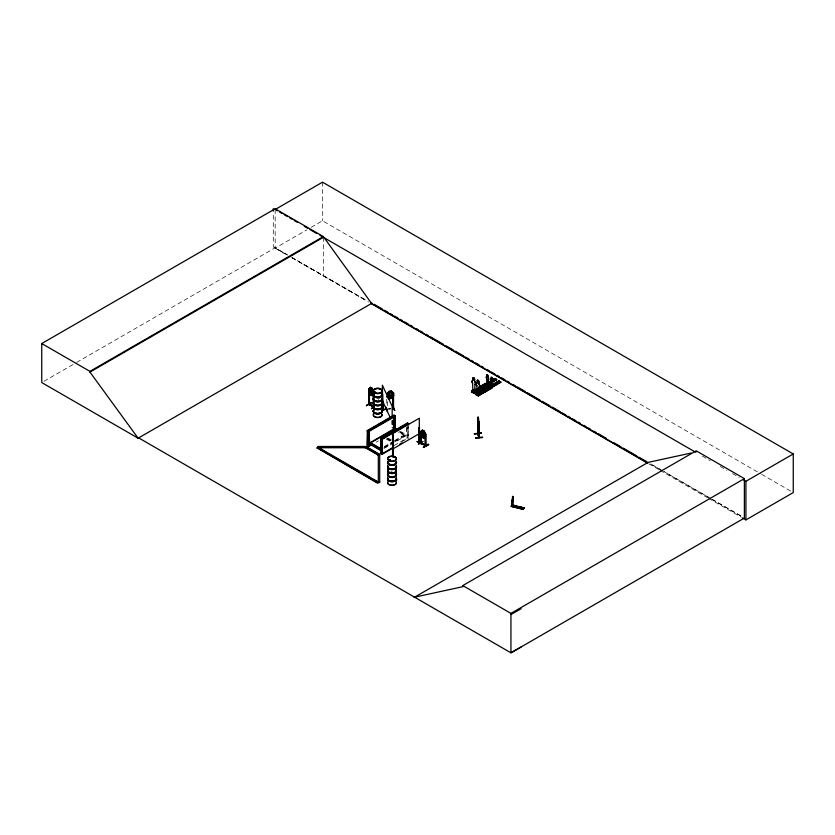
<?xml version="1.0" encoding="UTF-8"?>
<svg xmlns="http://www.w3.org/2000/svg" width="835" height="835" viewBox="0 0 835 835"><rect width="100%" height="100%" fill="white"/><g stroke="black" fill="none" stroke-linecap="round" stroke-linejoin="round"><path stroke-width="0.63" stroke-dasharray="4.17 3.13" d="M406.687 427.353L405.935 435.839L394.945 442.185M378.265 399.172L379.998 397.658M44.004 381.271L75.557 363.048M76.684 362.4L275.174 247.797L287.501 254.915M275.174 209.501L275.174 248.12L306.737 229.907M311.236 227.297L322.508 220.795L760.508 473.675M376.188 442.143L378.422 440.859M384.444 446.474L393.431 441.287M394.527 440.65L406.217 433.897M383.954 447.247L393.849 441.527M394.945 440.89L405.935 434.544L399.944 431.09M384.632 447.654L393.431 442.581M394.527 441.945L405.518 435.599L405.518 434.304M383.954 448.531L393.849 442.821M394.162 445.525L407.543 437.801L408.659 438.438M401.969 441.579L406.426 439.001M388.525 408.806L390.676 408.534M388.578 408.952L390.728 408.67M388.525 409.213L390.676 408.941M287.334 255.009L273.285 246.93L273.285 212.466M291.833 257.598L365.939 300.214L291.989 257.504M662.604 470.815L650.256 463.707L662.572 470.825M710.888 498.578L663.731 471.451L710.762 498.652M712.004 499.215L742.325 516.656M761.645 474.322L793.25 492.577M702.35 456.129L710.167 460.638M720.219 466.441L726.93 470.314M732.514 473.539L739.215 477.411M711.879 499.288L742.138 516.761M275.174 248.12L287.501 255.239M291.989 257.827L368.559 302.03M648.753 463.801L658.919 469.677M660.057 470.324L707.506 497.723M708.633 498.38L741.397 517.293M376.648 398.107L378.297 399.057M399.422 431.392L404.996 434.607L404.996 435.901L398.305 432.039M399.944 432.373L405.935 435.839M388.16 438.072L391.417 439.951M387.304 438.385L391.761 440.964M386.887 438.625L391.354 441.204M386.188 439.033L391.761 442.247M408.659 424.117L408.659 437.717M408.169 427.009L408.169 437.425M407.543 424.775L407.543 438.365M407.052 427.666L407.052 438.083M401.645 432.676L401.645 433.97M401.228 432.436L401.228 433.73M392.408 420.61L392.408 428.052M392.231 420.255L392.231 427.697M392.168 420.642L392.168 428.084M392.001 420.287L392.001 427.729M387.377 401.635L387.43 406.927M386.751 399.14L386.803 405.716M323.364 237.317L323.364 275.936M322.508 182.176L322.508 220.795M390.884 471.806A4.415 2.547 0 0 1 392.022 471.712"/><path stroke-width="1.25" d="M518.253 507.033L519.266 507.075M512.085 500.885L512.398 505.833L513.149 499.852L512.398 505.833L512.022 500.656M474.551 391.876L475 384.57A2.369 1.378 59.5 0 0 474.656 381.334L474.551 381.397A2.369 1.378 59.5 0 1 474.896 384.632L475 384.57M478.799 394.329L479.248 387.022A2.369 1.378 59.5 0 0 478.904 383.787L478.904 381.699A1.179 0.689 59.5 0 0 478.058 380.259A1.179 0.689 59.5 0 0 477.213 380.75L477.109 380.802A1.179 0.689 59.5 0 1 477.954 380.322A1.179 0.689 59.5 0 1 478.799 381.762L478.799 383.849A2.369 1.378 59.5 0 1 479.144 387.085M492.055 386.344L492.358 381.47A1.576 0.918 59.5 0 0 492.128 379.309L492.107 377.733M478.768 421.717L479.186 437.676L477.714 433.73L478.893 437.686L478.737 421.623L478.768 437.342L479.154 436.747M479.196 437.623L479.227 437.102M368.872 445.806L368.872 431.486L369.78 444.157L380.656 450.43L381.209 439.805M512.408 504.862L512.001 504.163L511.709 505.666M512.022 499.988L512.116 500.676M512.46 504.883L511.918 504.465L512.502 504.57M512.095 500.374L512.627 496.512M513.243 498.672L513.254 499.455M512.043 504.455L512.586 504.778M478.058 419.587L478.267 417.917M473.654 390.707C473.758 390.31 472.036 391.396 473.508 390.279M476.816 393.149C478.779 394.517 476.952 390.686 476.691 394.569M512.335 504.601L511.792 504.486L511.813 505.697M477.86 418.919L478.131 417.082L477.662 418.262M472.881 391.229C473.675 390.269 471.545 390.78 475.261 392.137L475.261 391.333L475.459 392.45C470.596 386.094 474.144 396.667 473.195 390.707M477.975 392.993L477.056 393.671L477.662 392.742M487.379 383.213C486.951 381.971 486.868 386.334 486.659 378.192A1.576 0.918 59.5 0 1 486.815 376.334L487.055 374.539L487.943 375.176M486.617 384.079L487.139 384.371L487.369 383.004M490.75 385.666L491.439 385.613M490.187 386.532L490.061 385.634C492.055 384.998 490.855 387.356 491.272 385.311M491.366 385.613L490.771 385.76L499.487 381.428L491.596 386.041M371.251 442.508L370.73 444.095M383.902 435.202L383.369 435.505M384.601 434.795L384.069 435.108M480.522 388.118L480.031 387.294M495.666 383.348L496.428 383.275M496.314 383.829L496.303 383.14M374.873 392.774L375.051 392.126M375.249 392.742L374.696 392.387M374.873 392.21L375.833 392.304L374.936 392.44M380.113 389.632L380.468 389.371M390.164 460.075L389.361 459.876L389.193 460.544M389.559 459.928L389.914 460.315M394.287 457.517L394.871 457.194M394.444 457.162L395.018 457.403L394.464 457.35M477.255 393.556L477.933 392.878M477.547 392.899L476.795 393.233M511.312 506.49L511.573 505.989L511.333 506.49L523.107 509.402L524.088 507.899L523.221 509.246L511.385 506.24L511.458 505.467L512.659 506.302M524.036 508.129L512.053 505.478L512.106 504.183M512.231 505.227L512.325 504.309L513.515 504.611L512.586 506.532L512.659 505.77L511.458 505.467M513.233 505.77L524.161 507.951L512.304 505.071L511.438 506.334M371.064 388.077L370.469 390.968L371.011 392.22L372.128 391.907M389.068 393.901L389.809 391.709L390.561 391.615L391.333 394.684L390.561 395.727L389.068 394.976M477.37 392.575L476.002 394.183L478.152 395.393L479.509 393.786L479.707 394.903L477.098 393.379L477.86 393.003M486.784 383.526L487.316 383.255M382.326 410.079L385.885 409.317M382.806 409.766C382.326 408.545 382.628 411.039 382.837 409.734M478.862 424.639L478.465 425.808L478.956 424.691M422.5 430.035L421.623 433.835L422.729 435.933L423.825 436.559L424.911 435.734C425.704 433.156 423.261 427.499 420.746 431.465L420.861 443.135L425.819 445.942L425.944 434.221L425.318 434.064L425.756 445.942M389.058 391.49L387.92 395.884L389.444 397.147L390.957 396.949L392.46 395.289L392.46 393.452L391.354 391.083L389.006 391.385C385.133 398.598 387.033 390.54 391.333 391.197L393.661 393.233L391.354 391.083L391.364 398.472L389.006 398.744L386.772 396.562M512.471 496.658L513.014 496.46M477.056 393.118L477.004 393.64M491.074 377.002L490.928 378.714A1.576 0.918 59.5 0 0 490.698 380.603L490.761 380.562A1.576 0.918 59.5 0 1 491.001 378.673L490.928 378.714M491.105 385.165L490.197 386.24L491.627 387.043L492.535 385.979L492.66 386.72L490.656 385.373L490.656 386.501L490.73 385.321M418.345 444.345L423.126 441.381M366.398 405.664L371.356 402.752M523.848 508.39L512.252 504.945L511.458 506.01L523.42 508.964L511.521 506.219M385.874 407.47L387.419 411.446M385.885 407.23L387.471 411.519M369.529 391.646L369.373 404.662L369.08 388.818L368.903 404.422L369.185 403.702M369.592 403.973L369.028 403.67M370.521 387.45L368.746 388.891L370.489 387.367L372.212 388.338L373.85 391.782L373.297 391.281L373.391 406.989C375.072 405.424 362.943 401.781 373.767 406.603M391.312 398.378L393.661 395.686L393.536 393.128L392.909 393.202L392.888 408.806L393.64 408.722L393.661 408.138L392.888 408.398M421.268 431.789L421.362 443.364L421.487 434.221M425.265 445.055L425.996 445.838L421.028 442.978L420.746 431.465M425.245 434.075L425.318 445.713L425.495 433.96M419.504 442.644L418.993 442.874M481.482 387.628L480.167 387.837L480.511 387.075M485.657 390.352L484.759 389.684M492.525 381.313L492.191 380.76M495.666 383.515L496.679 383.505M394.965 457.392L394.318 457.444M513.515 504.611L513.442 505.238M391.333 398.42L393.682 395.727M512.617 496.366L513.254 498.161M424.117 438.312C421.477 437.978 418.94 429.013 422.427 437.331L424.117 438.312L425.746 436.778M373.85 394.141L372.18 395.613M372.212 388.338L372.159 395.717L373.903 394.193M382.357 410.079L382.847 410.34L382.378 385.196L392.168 406.301L392.168 416.592M375.907 392.617L374.905 392.69M389.079 460.064L389.674 459.824M389.893 460.054L389.214 460.148M389.976 460.44L389.788 459.834M478.09 433.49L478.152 434.002M471.41 391.991L473.33 390.79L472.443 390.425M487.692 385.666L474.259 393.598L487.734 385.655L484.989 383.693L479.415 387.325M485.125 384.215L471.692 392.147L472.245 392.44M485.281 384.298L478.904 388.452M485.646 384.517L484.989 383.891L478.768 387.565L481.304 388.995L482.672 387.983L480.135 386.553L478.768 387.356L481.304 388.786M487.755 385.112L496.595 379.466L494.904 378.505L486.053 384.163M486.147 384.194L495.238 378.829L486.387 384.351M495.238 378.829L485.813 384.017L486.868 382.722L487.024 383.369M476.962 390.989L473.622 393.097M485.949 383.255L487.515 384.674L488.558 383.672L487.515 384.966L496.282 379.403L496.741 379.821M484.989 383.891L487.525 385.332L486.878 385.206M496.282 379.403L494.904 378.641M473.602 392.972L474.092 393.254L474.092 392.241L475.459 391.438M477.234 393.421L475.668 394.444M498.109 381.553L499.017 380.885L500.854 382.19L477.985 395.738L491.982 388.108L489.101 386.522M476.879 393.41L477.171 392.46L475.814 393.264L476.482 394.903L489.936 386.97L475.94 394.6M500.823 382.2L491.304 387.158L491.846 387.471L489.926 386.386L499.017 380.885M489.727 386.626L478.956 392.419L489.237 386.448M498.912 381.125L500.52 382.002M489.237 386.355L491.773 387.784L477.87 395.55M491.293 387.492L491.627 387.941M491.617 387.336L492.66 386.052M370.489 387.367L369.634 391.25L370.75 393.337L371.857 393.963L372.953 393.128L372.953 391.291L372.18 388.39L370.437 387.398L370.521 394.673M368.799 388.943L368.799 391.354M368.746 391.344L370.437 394.746M372.159 395.717L370.469 394.704M472.965 378.297L472.965 380.374A2.369 1.378 59.5 0 0 472.61 383.213L472.506 383.275A2.369 1.378 59.5 0 1 472.861 380.436L472.965 378.297A1.179 0.689 59.5 0 1 473.81 377.806A1.179 0.689 59.5 0 1 474.656 379.247L474.551 381.397M474.656 379.247L474.551 379.309A1.179 0.689 59.5 0 0 473.706 377.869A1.179 0.689 59.5 0 0 472.861 378.349M486.815 374.946L486.889 376.293A1.576 0.918 59.5 0 0 486.659 378.192L486.659 378.192M476.858 385.666L476.754 385.728A2.369 1.378 59.5 0 1 477.109 382.889L477.213 382.827A2.369 1.378 59.5 0 0 476.858 385.666L477.463 395.007L476.806 392.805M488.016 376.929A1.576 0.918 59.5 0 1 488.245 379.09L487.943 383.964L488.245 379.09A1.576 0.918 59.5 0 0 487.943 376.971L488.016 375.541M492.358 381.47L492.295 381.501A1.576 0.918 59.5 0 0 492.055 379.351L492.128 377.921M471.754 392.168L471.556 390.811L472.923 390.008L471.754 391.73L473.894 392.941L475.261 391.333M485.25 386.469C484.321 388.713 479.175 385.801 482.714 385.039L485.25 386.668L482.714 385.039M496.606 379.591L486.158 386.135L483.622 384.705L484.989 383.693M474.708 389.966L477.15 388.525M474.938 389.966L477.171 388.651M491.669 380.416L490.761 381.084M492.483 379.946C497.002 381.919 490.552 380.301 493.391 379.403L495.082 380.499L493.391 379.403M493.996 379.048C498.516 381.021 492.065 379.403 494.904 378.505M471.848 392.22L485.479 384.173M472.234 392.45L476.722 389.799M478.998 389.788L487.035 385.039M496.595 379.466L487.316 384.695M487.536 385.321L473.936 393.41M473.904 393.389L487.369 385.488M483.016 389.809C490.489 393.097 479.405 390.216 484.383 389.006L486.92 390.644L484.383 389.006M485.594 388.296C493.078 391.584 481.983 388.692 486.962 387.492L489.498 389.12L486.962 387.492M487.87 386.949C495.343 390.237 484.258 387.356 489.237 386.146M476.002 394.183L477.61 392.899M479.3 392.617L489.592 386.793M494.873 383.328C499.393 385.3 492.942 383.683 495.781 382.785L497.472 383.881L495.781 382.785M496.595 382.315C501.115 384.288 494.654 382.67 497.503 381.783L499.194 382.868L497.503 381.783M476.127 394.725L489.707 386.73M476.451 394.903L489.894 386.97M490.364 386.563L499.372 381.292M478.486 396.02L478.34 394.694L479.707 393.89M500.384 381.783L491.512 387.283L500.708 381.835M491.408 387.137L500.405 381.866M478.152 395.393L491.314 387.628M491.784 387.774L477.985 395.738M478.371 395.832L491.784 387.878M366.45 405.747L371.429 402.501L366.45 405.424M373.495 407.136L371.491 408.618L373.746 407.563M371.565 408.618L373.527 407.397L371.491 408.618M393.014 442.78L393.014 456.421M418.878 427.854L419.504 427.697L418.993 443.437L418.878 427.854L419.504 427.697M417.218 441.464L421.988 444.178M418.878 443.302L419.567 442.571M138.735 437.926L138.192 438.25L41.75 382.566L41.75 343.55L275.174 208.781L323.364 236.597L371.554 303.439L647.459 462.736M275.174 208.781L275.174 209.501L322.508 182.176L793.25 453.958L793.25 492.577L745.916 519.902L742.534 517.94M41.75 343.55L89.94 371.366L323.364 236.597M521.165 647L510.947 652.824L138.673 437.895L138.119 438.208L89.94 372.086L323.364 237.317M138.119 438.208L372.097 303.126M317.143 447.831L318.114 447.268L365.417 447.268L378.318 454.72L379.695 454.72L379.695 482.505L377.347 483.068L317.143 447.831L377.347 482.588L379.695 482.025M317.143 448.311L318.114 447.748L365.417 447.748L378.318 455.2L379.695 455.2M371.732 444.721L368.381 446.652L367.264 446.005L367.264 430.557L394.026 415.11L395.143 415.757L395.143 429.336M368.381 430.474L370.615 429.19M372.848 427.896L375.072 426.612M378.422 424.681L380.645 423.397M382.879 422.103L389.569 418.241M391.792 416.957L394.026 415.673L395.143 416.31L368.381 431.768L367.264 431.121L367.755 430.839L367.264 445.441L368.381 446.088L370.615 444.794M367.264 430.557L368.381 431.204L395.143 415.757M397.711 429.806L395.07 428.271L369.78 442.874L380.656 449.146M368.381 444.794L370.615 443.51M371.251 443.792L370.197 444.397L370.197 443.114L395.487 428.512L395.487 429.806M393.045 448.019L381.898 454.449L380.791 453.812L380.791 438.365L407.543 422.917L408.659 423.554L381.898 439.565L380.791 438.928L406.426 424.117M365.417 447.268L366.388 446.704L379.299 454.156L378.318 455.2M407.052 423.762L408.659 424.117M380.791 438.365L381.898 439.001L408.659 423.554M472.62 390.957L473.163 390.592M380.76 449.888L380.238 450.19L380.76 448.604L370.73 442.811M379.299 454.156L378.318 454.72L378.318 482.505L372.744 479.29M381.271 452.967L380.791 453.248L381.898 453.885L393.045 447.456M399.735 444.157L401.969 442.863M421.487 431.653L420.861 431.486M423.543 431.006L424.096 433.428L423.543 435.129L422.458 432.478L422.99 430.693L423.595 430.975M392.565 449.105L419.327 433.657M421.456 442.623L420.809 442.487L421.362 442.8M425.265 445.222L421.362 442.967L425.923 445.201M423.397 447.017L428.449 444.147L423.439 447.069M428.689 444.564L423.397 447.341M414.035 597.505L648.012 462.413L691.119 453.04M414.577 597.182L462.767 586.702L462.767 585.585L696.192 450.817L744.382 478.632L744.382 518.055L510.947 652.824L510.947 613.401L744.382 478.632M696.192 451.933L695.649 452.257L320.003 235.376M743.682 479.989L745.916 481.284L793.25 453.958M510.947 614.529L521.165 608.705M480.156 387.356L481.273 387.346M481.284 387.826L480.73 387.962M484.571 389.569L484.185 390.133L485.532 390.289M419.222 442.477L418.826 443.333M419.222 443.041L419.327 418.21L392.565 433.657L392.565 456.682M419.128 443.385L419.045 427.958M393.588 393.264L392.93 393.4L392.836 408.659L393.598 408.565M386.803 408.826L386.887 409.609L386.751 409.046M393.525 408.743L393.536 393.128M492.201 381.459L492.431 380.844M389.788 460.502L390.3 460.106M421.07 442.414L421.299 443.375M382.607 394.548L382.566 410.423M382.357 409.985L385.885 409.108L382.503 409.849M392.867 406.635L394.778 410.58L392.93 406.572M392.961 408.044L393.598 408.002M478.194 417.928L478.956 422.249M478.549 418.45L478.392 423.982L477.86 420.756M477.735 420.663L478.549 425.798M474.343 433.908L481.336 433.198M477.724 418.189L477.86 434.116L477.985 418.241M475.585 437.749L482.567 437.07M416.989 441.548L422.03 444.418M389.851 460.649L389.465 460.482M387.398 393.922L387.43 396.625M369.028 404.234L373.516 406.791L373.569 393.953M393.128 442.727L393.128 456.745M318.114 446.955L365.417 446.955M473.758 393.316L474.228 393.567L471.556 391.813M478.017 433.699L479.154 437.31M392.878 406.311L394.433 410.319M513.024 496.606L513.149 498.036M523.962 508.233L512.001 505.29L512.001 504.163M369.279 404.046L368.861 403.827M498.109 381.418L499.8 382.378M486.544 382.994L487.139 383.244M483.622 384.497L486.158 385.937M481.346 385.843L483.882 387.273M476.691 392.878L478.904 394.266M473.33 392.481L472.443 392.116L472.558 390.352M475.814 394.277L478.34 395.707L477.85 395.425M371.011 388.108L372.128 390.832M373.85 407.188L368.934 404.411M275.174 209.501L277.418 210.796M279.662 212.09L281.906 213.384M284.14 214.678L287.501 216.62M289.745 217.914L291.989 219.208M294.233 220.503L297.594 222.444M304.316 226.327L307.677 228.268M309.921 229.562L316.642 233.435M374.351 304.42L382.232 308.971M384.486 310.276L387.868 312.227M390.112 313.522L392.366 314.826M394.621 316.121L398.003 318.072M400.257 319.377L402.501 320.682M404.756 321.976L408.138 323.928M410.392 325.233L412.636 326.527M416.018 328.479L418.272 329.783M420.527 331.077L422.771 332.382M426.153 334.334L428.407 335.628M430.662 336.933L443.051 344.083M446.422 346.034L453.186 349.938M455.43 351.232L463.321 355.783M465.565 357.088L468.946 359.04M471.201 360.334L473.455 361.639M475.71 362.943L479.081 364.885M481.336 366.189L483.59 367.494M486.962 369.435L489.216 370.74M491.471 372.045L494.852 373.996M497.107 375.291L499.351 376.595M501.605 377.89L504.987 379.841M507.242 381.146L509.486 382.44M512.867 384.392L515.122 385.697M517.376 386.991L525.257 391.542M527.511 392.847L539.901 399.996M542.145 401.301L550.035 405.852M552.279 407.146L560.17 411.707M562.414 413.001L565.796 414.953M568.05 416.258L570.305 417.552M572.559 418.857L575.931 420.809M578.185 422.103L580.44 423.408M583.811 425.359L586.066 426.654M588.32 427.958L590.575 429.253M593.956 431.204L596.2 432.509M598.455 433.803L606.335 438.365M614.226 442.915L620.979 446.808M623.234 448.113L636.75 455.91M638.994 457.215L646.885 461.765M370.813 303.335L647.626 463.154M393.536 415.955L394.652 416.592L395.07 428.271M428.699 444.606L423.47 447.341M394.955 428.814L395.79 429.305M383.829 435.567L383.547 436.695M382.847 435.818L385.071 437.102M371.846 444.742L379.643 449.24M367.463 447.81L379.299 454.637M318.114 447.268L378.318 482.025M327.038 452.904L318.114 447.748L318.114 446.474L365.417 446.474L365.417 447.748L366.388 446.704M329.261 454.188L370.51 478.006M462.767 585.585L510.947 613.401M386.699 396.594L389.047 398.671M472.881 391.03L472.923 390.008M491.773 377.243L492.055 377.952M487.776 385.112L486.085 384.163M472.861 390.916L472.61 383.213M424.18 430.933L425.798 434.377M382.378 400.643L390.54 418.231M478.058 417.093L478.538 418.492M487.097 383.067L486.68 383.432L488.558 384.351L488.423 383.599M513.16 498.14L513.337 498.693M475.647 438.25L482.63 437.55M478.058 420.663L478.33 422.489L478.33 418.366M490.761 380.562L490.928 385.697L492.535 386.511L492.535 385.979M396.802 480.041L396.802 479.791M745.916 481.284L745.916 519.902M522.898 507.596L521.958 508.724M522.094 507.398L521.165 508.525M520.904 507.106L519.965 508.233M518.65 506.542L517.71 507.67M490.97 385.092L490.97 385.76M486.617 382.952L486.544 384.121M482.672 387.983L480.135 386.553M479.509 393.786L479.509 394.59M477.85 418.627L477.86 434.116M477.213 380.75L477.109 382.889M407.543 422.917L407.543 423.481M394.652 416.592L394.652 428.313M394.026 415.11L394.026 415.673M393.536 417.26L393.536 428.971M393.368 433.344L393.379 456.745M392.742 443.145L392.742 456.787M389.026 391.438L389.026 398.786M382.785 401.103L382.806 410.392M382.388 439.283L382.388 453.603M381.898 439.001L381.898 454.449M369.08 388.818L369.154 404.276M368.381 431.204L368.381 446.652M273.285 208.635L273.285 211.192M89.94 371.366L89.94 372.086M396.291 462.173A4.415 2.547 0 0 1 392.022 465.377A4.415 2.547 0 0 1 387.753 462.173M396.291 461.463A4.415 2.547 0 0 1 392.022 464.667A4.415 2.547 0 0 1 387.753 461.463M396.291 466.431A4.415 2.547 0 0 1 392.022 469.646A4.415 2.547 0 0 1 387.753 466.431M396.354 466.18A4.488 2.588 0 0 1 392.022 469.437A4.488 2.588 0 0 1 387.69 466.18M396.354 465.961A4.488 2.588 0 0 1 392.022 469.218A4.488 2.588 0 0 1 387.69 465.961M396.291 465.721A4.415 2.547 0 0 1 392.022 468.926A4.415 2.547 0 0 1 387.753 465.721M396.354 461.912A4.488 2.588 0 0 1 392.022 465.178A4.488 2.588 0 0 1 387.69 461.912M396.354 461.692A4.488 2.588 0 0 1 392.022 464.959A4.488 2.588 0 0 1 387.69 461.692M396.301 470.001A4.426 2.557 0 0 1 392.022 473.226A4.426 2.557 0 0 1 387.753 470.001M396.291 470.397A4.415 2.547 0 0 1 392.022 473.602A4.415 2.547 0 0 1 387.753 470.397M396.291 481.91A4.415 2.547 0 0 1 392.022 485.125A4.415 2.547 0 0 1 387.753 481.91M396.301 470.178A4.436 2.557 0 0 1 392.022 473.393A4.436 2.557 0 0 1 387.743 470.178M396.291 474.322A4.415 2.547 0 0 1 392.022 477.526A4.415 2.547 0 0 1 387.753 474.322M396.291 473.612A4.415 2.547 0 0 1 392.022 476.816A4.415 2.547 0 0 1 387.753 473.612M396.291 478.58A4.415 2.547 0 0 1 392.022 481.795A4.415 2.547 0 0 1 387.753 478.58M396.354 478.33A4.488 2.588 0 0 1 392.022 481.586A4.488 2.588 0 0 1 387.69 478.33M396.354 478.111A4.488 2.588 0 0 1 392.022 481.367A4.488 2.588 0 0 1 387.69 478.111M396.291 477.87A4.415 2.547 0 0 1 392.022 481.075A4.415 2.547 0 0 1 387.753 477.87M396.354 474.061A4.488 2.588 0 0 1 392.022 477.328A4.488 2.588 0 0 1 387.69 474.061M396.354 473.842A4.488 2.588 0 0 1 392.022 477.109A4.488 2.588 0 0 1 387.69 473.842M396.301 482.15A4.436 2.557 0 0 1 392.022 485.375A4.436 2.557 0 0 1 387.743 482.15M382.033 398.41A4.488 2.588 0 0 1 377.117 401.645A4.488 2.588 0 0 1 373.819 397.784M381.971 398.671A4.426 2.557 0 0 1 377.117 401.865A4.426 2.557 0 0 1 373.871 398.055M381.96 402A4.405 2.547 0 0 1 377.128 405.184A4.405 2.547 0 0 1 373.882 401.395M381.981 402.272A4.436 2.557 0 0 1 377.117 405.476A4.436 2.557 0 0 1 373.861 401.656M382.033 394.151A4.488 2.588 0 0 1 377.117 397.387A4.488 2.588 0 0 1 373.819 393.525M381.971 397.951A4.426 2.557 0 0 1 377.117 401.144A4.426 2.557 0 0 1 373.871 397.335M381.971 394.402A4.415 2.547 0 0 1 377.128 397.596A4.415 2.547 0 0 1 373.871 393.786M382.033 398.191A4.488 2.588 0 0 1 377.117 401.426A4.488 2.588 0 0 1 373.819 397.564M382.033 393.932A4.488 2.588 0 0 1 377.117 397.168A4.488 2.588 0 0 1 373.819 393.306M381.971 393.692A4.415 2.547 0 0 1 377.128 396.875A4.415 2.547 0 0 1 373.871 393.076M382.033 410.559A4.488 2.588 0 0 1 377.117 413.795A4.488 2.588 0 0 1 373.819 409.933M381.971 410.82A4.426 2.557 0 0 1 377.117 414.014A4.426 2.557 0 0 1 373.871 410.204M381.96 414.15A4.405 2.547 0 0 1 377.128 417.333A4.405 2.547 0 0 1 373.882 413.544M381.96 402.627A4.405 2.547 0 0 1 377.128 405.81A4.405 2.547 0 0 1 373.882 402.011M381.971 414.4A4.415 2.547 0 0 1 377.128 417.583A4.415 2.547 0 0 1 373.871 413.784M381.981 402.397A4.436 2.557 0 0 1 377.117 405.601A4.436 2.557 0 0 1 373.861 401.781M382.033 406.301A4.488 2.588 0 0 1 377.117 409.536A4.488 2.588 0 0 1 373.819 405.674M381.971 410.1A4.426 2.557 0 0 1 377.117 413.294A4.426 2.557 0 0 1 373.871 409.484M381.971 406.551A4.415 2.547 0 0 1 377.128 409.745A4.415 2.547 0 0 1 373.871 405.935M382.033 410.34A4.488 2.588 0 0 1 377.117 413.575A4.488 2.588 0 0 1 373.819 409.714M382.033 406.081A4.488 2.588 0 0 1 377.117 409.317A4.488 2.588 0 0 1 373.819 405.455M381.971 405.841A4.415 2.547 0 0 1 377.128 409.025A4.415 2.547 0 0 1 373.871 405.226M484.279 389.903C484.916 392.033 486.68 388.411 484.279 389.903M519.84 506.709L518.911 508.097L519.84 506.709M481.346 432.979L474.29 433.762L481.336 432.979M389.809 460.753A4.426 2.557 0 0 0 396.448 458.54A4.426 2.557 0 0 0 389.809 456.327A4.426 2.557 0 0 0 389.809 460.753M389.82 461.118A4.405 2.547 0 0 0 396.427 458.916A4.405 2.547 0 0 0 389.82 456.714A4.405 2.547 0 0 0 389.82 461.118M392.022 472.965A4.394 2.536 0 0 0 396.27 469.771A4.405 2.547 0 0 1 392.022 472.965A4.394 2.536 0 0 1 387.774 469.771A4.405 2.547 0 0 0 392.022 472.965M375.499 392.982A4.405 2.547 0 0 0 382.106 390.78A4.405 2.547 0 0 0 375.499 388.578A4.405 2.547 0 0 0 375.499 392.982M375.499 393.337A4.405 2.547 0 0 0 382.106 391.135A4.405 2.547 0 0 0 375.499 388.933A4.405 2.547 0 0 0 375.499 393.337M375.479 393.139A4.436 2.557 0 0 0 382.138 390.926A4.436 2.557 0 0 0 375.479 388.703A4.436 2.557 0 0 0 375.479 393.139"/></g></svg>
